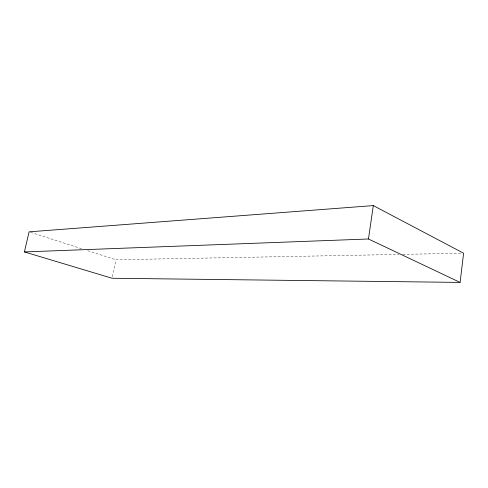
<?xml version="1.0" encoding="UTF-8"?>
<svg xmlns="http://www.w3.org/2000/svg" width="488" height="488" viewBox="0 0 488 488"><rect width="100%" height="100%" fill="white"/><g stroke="black" fill="none" stroke-linecap="round" stroke-linejoin="round"><path stroke-width="0.37" stroke-dasharray="2.44 1.83" d="M112.386 276.769L115.955 259.769L398.94 254.437M402.74 254.364L462.081 253.248M30.549 232.306L81.935 248.831M87.724 250.692L115.955 259.769"/><path stroke-width="0.73" d="M460.099 282.406L463.6 253.217L373.308 205.594L29.097 231.843L24.4 251.924L112.075 278.251L460.099 282.406L368.458 238.986L24.4 251.924M368.458 238.986L373.308 205.594"/></g></svg>
